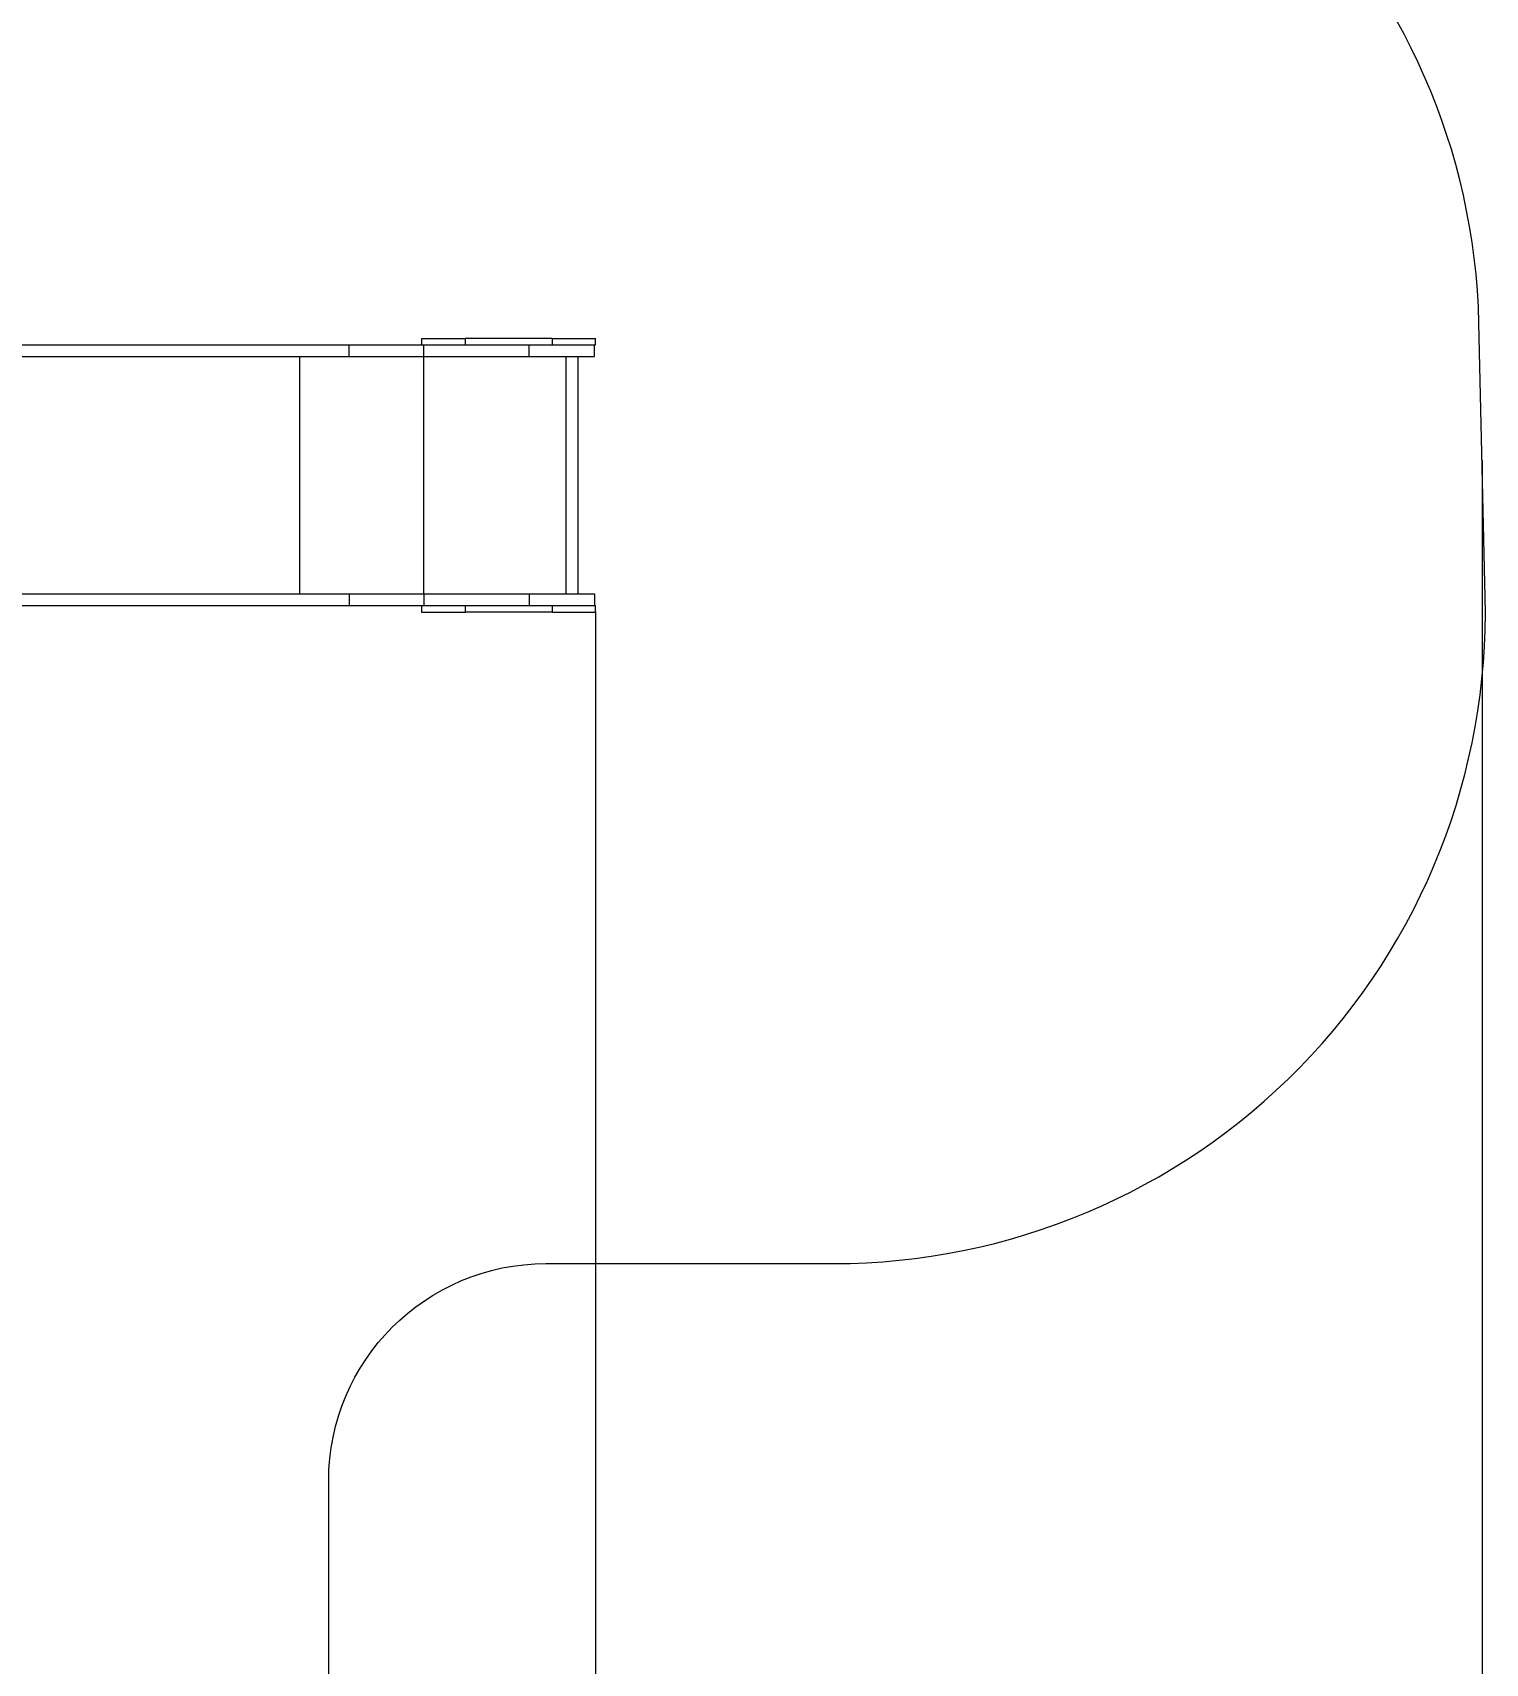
# Model space of a CAD drawing. Header units: millimetres. Extents: x -9608 to 9087, y -7864 to 6934.
# Drawn here: x 5744 to 9087, y -4681 to -927 of the extents above; entities that cross this region are included whole.
import ezdxf

# ---------------------------------------------------------------- set-up
doc = ezdxf.new("R2010")
doc.units = ezdxf.units.MM
for name, color, linetype in [('DIKOM_ЗОНА', 80, 'Continuous'), ('DIKOM_ОБЪЕКТ', 7, 'Continuous'), ('DIKOM_РАЗМЕР_ЗОНА', 7, 'Continuous'), ('DIKOM_РАЗМЕР_ОБЪЕКТА', 7, 'Continuous')]:
    doc.layers.add(name, color=color, linetype=linetype)
doc.styles.add('style1', font='arial.ttf', dxfattribs={"width": 0.8})
doc.dimstyles.new('1-50', dxfattribs={"dimtxt": 300, "dimasz": 200, "dimexe": 100, "dimexo": 0, "dimgap": 100, "dimtad": 1, "dimtxsty": 'style1', "dimcen": 200, "dimclrd": 7, "dimclre": 7, "dimclrt": 7, "dimadec": 1, "dimazin": 2, "dimtfac": 1, "dimtmove": 0, "dimatfit": 2, "dimfxl": 0, "dimlwd": 25, "dimlwe": 18, "dimarcsym": 0})

# ---------------------------------------------------------------- blocks, each defined once
blk = doc.blocks.new('*D16')
at = {"layer": 'Defpoints', "color": 0, "transparency": 16777216}
for p in [(-6125, 3662.5), (7039, -2261), (7039, -7136.2)]:
    blk.add_point(p, dxfattribs=at)
at = {"layer": 'DIKOM_РАЗМЕР_ОБЪЕКТА', "color": 7, "lineweight": 18, "transparency": 16777216}
for p, q in [((-6125, 3662.5), (-6125, -7236.2)), ((7039, -2261), (7039, -7236.2))]:
    blk.add_line(p, q, dxfattribs=at)
at = {"layer": 'DIKOM_РАЗМЕР_ОБЪЕКТА', "color": 7, "lineweight": 25, "transparency": 16777216}
blk.add_line((-5925, -7136.2), (6839, -7136.2), dxfattribs=at)
at = {"layer": 'DIKOM_РАЗМЕР_ОБЪЕКТА', "color": 7, "transparency": 16777216}
for points in [[(-5925, -7102.9), (-5925, -7169.5), (-6125, -7136.2)], [(6839, -7102.9), (6839, -7169.5), (7039, -7136.2)]]:
    blk.add_solid(points, dxfattribs=at)
at = {"layer": 'DIKOM_РАЗМЕР_ОБЪЕКТА', "color": 7, "transparency": 16777216, "insert": (326.4, -6882.9), "char_height": 300, "attachment_point": 5, "style": 'style1'}
blk.add_mtext('13200', dxfattribs=at)
blk = doc.blocks.new('*D19')
at = {"layer": 'Defpoints', "color": 0, "transparency": 16777216}
for p in [(-8101.5, 2662.5), (9079.7, -1911.4), (9079.7, -7764.5)]:
    blk.add_point(p, dxfattribs=at)
at = {"layer": 'DIKOM_РАЗМЕР_ЗОНА', "color": 7, "lineweight": 18, "transparency": 16777216}
for p, q in [((-8101.5, 2662.5), (-8101.5, -7864.5)), ((9079.7, -1911.4), (9079.7, -7864.5))]:
    blk.add_line(p, q, dxfattribs=at)
at = {"layer": 'DIKOM_РАЗМЕР_ЗОНА', "color": 7, "lineweight": 25, "transparency": 16777216}
blk.add_line((-7901.5, -7764.5), (8879.7, -7764.5), dxfattribs=at)
at = {"layer": 'DIKOM_РАЗМЕР_ЗОНА', "color": 7, "transparency": 16777216}
for points in [[(-7901.5, -7731.1), (-7901.5, -7797.8), (-8101.5, -7764.5)], [(8879.7, -7731.1), (8879.7, -7797.8), (9079.7, -7764.5)]]:
    blk.add_solid(points, dxfattribs=at)
at = {"layer": 'DIKOM_РАЗМЕР_ЗОНА', "color": 7, "transparency": 16777216, "insert": (369.4, -7511.3), "char_height": 300, "attachment_point": 5, "style": 'style1'}
blk.add_mtext('17200', dxfattribs=at)

msp = doc.modelspace()

# ---------------------------------------------------------------- linework, layer by layer
at = {"layer": 'DIKOM_ЗОНА', "color": 3, "lineweight": 15}
msp.add_lwpolyline([(2280.36, -6275.022, -0.21386104), (2653.598, -6107.728), (5425.005, -6107.728, 0.41421356), (6425.005, -5107.728), (6425.005, -4261.037, -0.41421356), (6925.005, -3761.037), (7587.281, -3761.037, 0.42092055), (9086.89, -2226.773), (9072.479, -1596.07, 0.40428966), (7589.605, -130.427, -0.41094637), (6600.76, 869.499), (6600.756, 1251.344, -0.3376398), (7335.642, 2215.573, 0.33763655), (8437.97, 3661.898), (8437.97, 4802.31, 0.41421356), (7437.97, 5802.31), (6690.583, 5802.31, -0.27765122), (6248.825, 6068.11, 0.27765122), (5365.309, 6599.71), (2721.042, 6599.71, -0.17181305), (2406.41, 6711.115, 0.17181305), (1777.145, 6933.924)], format="xyb", dxfattribs=at)
at = {"layer": 'DIKOM_ОБЪЕКТ', "color": 7, "linetype": 'Continuous', "lineweight": 15}
for p, q in [((4817.157, -1646.037), (6472.095, -1646.037)), ((6472.095, -1673.037), (6472.095, -1646.037)), ((6472.095, -1646.037), (6643.985, -1646.037)), ((6638.98, -1631.037), (6638.98, -1646.037)), ((6638.98, -1631.037), (6738.986, -1631.037)), ((6643.985, -1673.037), (6643.985, -1646.037)), ((6643.985, -1646.037), (6886.539, -1646.037)), ((6738.986, -1631.037), (6738.986, -1646.037)), ((6938.983, -1631.037), (6738.986, -1631.037)), ((6886.539, -1673.037), (6886.539, -1646.037)), ((6886.539, -1646.037), (7036.533, -1646.037)), ((6938.983, -1631.037), (6938.983, -1646.037)), ((6938.983, -1631.037), (7038.989, -1631.037)), ((7036.533, -1673.037), (7036.533, -1646.037)), ((7036.533, -1646.037), (7038.989, -1646.037)), ((7038.989, -1646.037), (7038.989, -1631.037)), ((4780.429, -1673.037), (6472.095, -1673.037)), ((6357.883, -1673.037), (6357.883, -2219.037)), ((6472.095, -1673.037), (6643.985, -1673.037)), ((6643.512, -1673.037), (6643.512, -2219.037)), ((6643.985, -1673.037), (6886.539, -1673.037)), ((6886.539, -1673.037), (7036.533, -1673.037)), ((6971.057, -1673.037), (6971.057, -2219.037)), ((6999.561, -2219.037), (6999.561, -1673.037)), ((4780.429, -2219.037), (6472.095, -2219.037)), ((4817.157, -2246.037), (6472.095, -2246.037)), ((6472.095, -2219.037), (6472.095, -2246.037)), ((6472.095, -2219.037), (6643.985, -2219.037)), ((6472.095, -2246.037), (6643.985, -2246.037)), ((6638.98, -2246.037), (6638.98, -2261.037)), ((6643.985, -2219.037), (6643.985, -2246.037)), ((6643.985, -2219.037), (6886.539, -2219.037)), ((6643.985, -2246.037), (6886.539, -2246.037)), ((6738.986, -2246.037), (6738.986, -2261.037)), ((6886.539, -2219.037), (6886.539, -2246.037)), ((6886.539, -2219.037), (7036.533, -2219.037)), ((6886.539, -2246.037), (7036.533, -2246.037)), ((6938.983, -2246.037), (6938.983, -2261.037)), ((7036.533, -2219.037), (7036.533, -2246.037)), ((7036.533, -2246.037), (7038.989, -2246.037)), ((7038.989, -2261.037), (7038.989, -2246.037)), ((6638.98, -2261.037), (6738.986, -2261.037)), ((6938.983, -2261.037), (6738.986, -2261.037)), ((6938.983, -2261.037), (7038.989, -2261.037))]:
    msp.add_line(p, q, dxfattribs=at)

# ---------------------------------------------------------------- dimensions: what is measured, and where the dimension line sits
at = {"layer": 'DIKOM_РАЗМЕР_ЗОНА'}
dim = msp.add_linear_dim(base=(9079.685, -7764.48), p1=(-8101.458, 2662.494), p2=(9079.685, -1911.421), text='17200', dimstyle='1-50', dxfattribs=at)
dim.commit()
dim.dimension.update_dxf_attribs({"geometry": '*D19', "text_midpoint": (369.421, -7764.48), "dimtype": 160})
at = {"layer": 'DIKOM_РАЗМЕР_ОБЪЕКТА'}
dim = msp.add_linear_dim(base=(7038.989, -7136.194), p1=(-6124.982, 3662.494), p2=(7038.989, -2261.037), text='13200', dimstyle='1-50', dxfattribs=at)
dim.commit()
dim.dimension.update_dxf_attribs({"geometry": '*D16', "text_midpoint": (326.371, -7136.194), "dimtype": 160})

doc.saveas('drawing.dxf')
